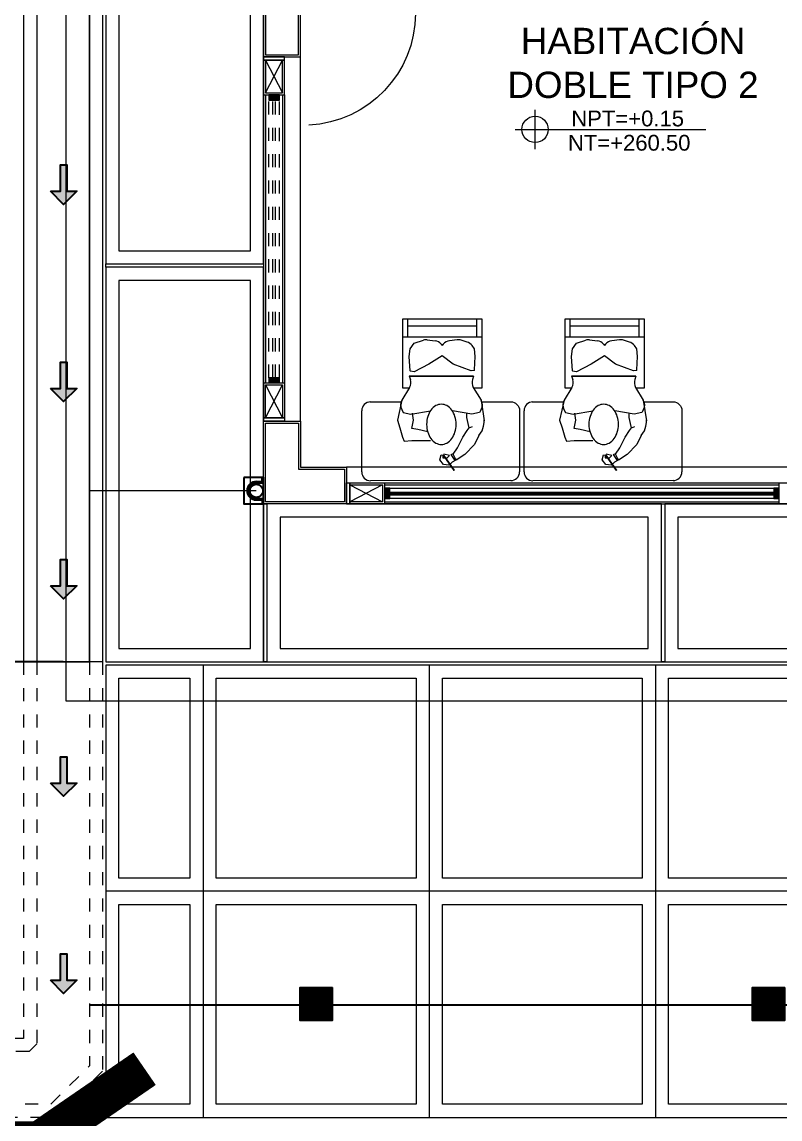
# Model space of a CAD drawing. Header units: metres. Extents: x 349075 to 349285, y 9281902 to 9282050.
# Drawn here: x 349120.22 to 349125.98, y 9281988.02 to 9281996.36 of the extents above; entities that cross this region are included whole.
import ezdxf

# ---------------------------------------------------------------- set-up
doc = ezdxf.new("R2010")
doc.units = ezdxf.units.M
doc.header["$LTSCALE"] = 0.25
doc.linetypes.add('01 nivel$0$HIDDEN2', pattern=[0.1875, 0.125, -0.0625])
for name, color, linetype, lineweight in [('.', 7, 'Continuous', 0), ('0_ CUNETAS', 151, 'Continuous', 5), ('0_VANOS', 30, 'Continuous', 9), ('ARQ-FONDO', 253, 'CONTINUOUS', 9), ('CUNETAS-RED', 5, 'CONTINUOUS', 18), ('LLORAD-TRAMO', 1, 'CONTINUOUS', 70)]:
    doc.layers.add(name, color=color, linetype=linetype, lineweight=lineweight)
doc.styles.add('Arial_1', font='arial.ttf', dxfattribs={"height": 0.15})

# ---------------------------------------------------------------- blocks, each defined once
blk = doc.blocks.new('COLUMNAS BLO DOR 01')
at = {"layer": 'ARQ-FONDO'}
for points, elevation in [([(-17.45000000975283, -7.429999997392396), (-17.45000000631678, -6.999999995158177), (-17.73000000631678, -6.999999995158177), (-17.73000000975283, -7.429999997392396)], -1.6943886e-09), ([(-17.46500000963297, -7.414999997392397), (-17.46500000643664, -7.014999995158177), (-17.71500000643664, -7.014999995158177), (-17.71500000963297, -7.414999997392397)], -1.6943886e-09), ([(-17.10000000965625, -10.82999999886432), (-17.73000000643664, -10.82999999886432), (-17.73000000643664, -10.20000000447045), (-17.45000000643664, -10.20000000447045), (-17.45000000643664, -10.54999999886432), (-17.10000000965625, -10.54999999886432)], -9.117684e-10), ([(-17.11500000965625, -10.81499999886432), (-17.71500000643664, -10.81499999886432), (-17.71500000643664, -10.21500000447045), (-17.46500000643664, -10.21500000447045), (-17.46500000643664, -10.56499999886432), (-17.11500000965625, -10.56499999886432)], -9.117684e-10)]:
    blk.add_lwpolyline(points, close=True, dxfattribs=dict(at, elevation=elevation))
blk = doc.blocks.new('*U701')
at = {"linetype": 'Continuous', "true_color": 0xbebebe}
for points in [[(3032.131410654321, 1351.188780314722), (3032.131410654321, 1351.268780314722), (3032.171410654321, 1351.268780314722), (3032.171410654321, 1351.188780314722)], [(3034.281410662145, 1351.188780314722), (3034.281410662145, 1351.268780314722), (3034.321410662145, 1351.268780314722), (3034.321410662145, 1351.188780314722)]]:
    blk.add_hatch(color=9, dxfattribs=at).paths.add_polyline_path(points)
at = {"layer": '0_VANOS', "linetype": 'Continuous'}
for p, q in [((3032.131410654321, 1351.268780314722), (3032.171410654321, 1351.268780314722)), ((3032.131410654321, 1351.268780314722), (3032.131410654321, 1351.188780314722)), ((3032.171410654321, 1351.268780314722), (3032.171410654321, 1351.188780314722)), ((3034.281410662145, 1351.188780314722), (3034.281410662145, 1351.268780314722)), ((3034.281410662145, 1351.268780314722), (3034.321410662145, 1351.268780314722)), ((3034.321410662145, 1351.268780314722), (3034.321410662145, 1351.188780314722)), ((3032.171410654321, 1351.188780314722), (3032.131410654321, 1351.188780314722)), ((3034.321410662145, 1351.188780314722), (3034.281410662145, 1351.188780314722))]:
    blk.add_line(p, q, dxfattribs=at)
at = {"layer": '0_VANOS', "linetype": '01 nivel$0$HIDDEN2', "ltscale": 0.5}
for p, q in [((3032.170780105308, 1351.268780314722), (3034.280780113132, 1351.268780314722)), ((3032.171410654321, 1351.238780314722), (3034.281410662145, 1351.238780314722)), ((3032.171410654321, 1351.218780314722), (3034.281410662145, 1351.218780314722)), ((3032.171410654321, 1351.188780314722), (3034.281410662145, 1351.188780314722))]:
    blk.add_line(p, q, dxfattribs=at)
at = {"layer": '0_VANOS', "linetype": '01 nivel$0$HIDDEN2'}
blk.add_line((3034.281410662145, 1351.268780314722), (3034.321410662145, 1351.268780314722), dxfattribs=at)
blk = doc.blocks.new('*U1001')
at = {"linetype": 'Continuous', "lineweight": 0, "true_color": 0xbebebe}
for points in [[(3037.252435991015, 1360.543106454676), (3037.212435991015, 1360.543106454676), (3037.212435991015, 1360.463106454675), (3037.252435991015, 1360.463106454675)], [(3040.212435991016, 1360.543106454676), (3040.172435991016, 1360.543106454676), (3040.172435991016, 1360.463106454675), (3040.212435991016, 1360.463106454675)]]:
    blk.add_hatch(color=9, dxfattribs=at).paths.add_polyline_path(points)
at = {"layer": '0_VANOS', "linetype": 'Continuous'}
for p, q in [((3037.252435991015, 1360.513106454675), (3040.172435991016, 1360.513106454675)), ((3037.252435991015, 1360.503106454675), (3040.172435991016, 1360.503106454675)), ((3037.252435991015, 1360.493106454675), (3040.172435991016, 1360.493106454675))]:
    blk.add_line(p, q, dxfattribs=at)
for points in [[(3037.212435991015, 1360.543106454676), (3037.212435991015, 1360.463106454675), (3037.252435991015, 1360.463106454675), (3037.252435991015, 1360.543106454676)], [(3037.252435991015, 1360.543106454676), (3040.172435991016, 1360.543106454676), (3040.172435991016, 1360.463106454675), (3037.252435991015, 1360.463106454675)], [(3040.172435991016, 1360.543106454676), (3040.172435991016, 1360.463106454675), (3040.212435991016, 1360.463106454675), (3040.212435991016, 1360.543106454676)]]:
    blk.add_lwpolyline(points, close=True, dxfattribs=at)
blk = doc.blocks.new('escritorio dormitorios')
at = {"layer": 'ARQ-FONDO', "linetype": 'ByBlock', "lineweight": 0}
for p, q in [((-0.6719566569863675, 0.4277131974681876, -11.93087791538312), (0.394994653347225, 0.4286747021977588, -80.12250241930845)), ((-0.7384933801031366, -0.1047885746852444, -80.12250241931677), (-0.7384933801031366, 0.3611764743514183, -80.12250241931677)), ((0.4615313764641247, 0.3621379790809895, -148.3141269232504), (0.4615313764641247, -0.1038270699556731, -148.3141269232504)), ((0.4010044166840442, -0.1700918288230727, -167.5125519078281), (0.1628920774110156, -0.1700918288229332, -167.5125519078281))]:
    blk.add_line(p, q, dxfattribs=at)
at = {"layer": 'ARQ-FONDO', "lineweight": 0}
for p, q in [((-0.323329509537416, 0.228572959319763), (-0.2575105624696334, 0.2716321263073951)), ((-0.2575105624696334, 0.2716321263073951), (-0.2335659533300713, 0.2273609057147041)), ((-0.253918569283087, 0.2632566520337605), (-0.2491332748008972, 0.2752198882390076)), ((-0.2491332748008972, 0.2752198882390076), (-0.2192040252334664, 0.2285548114753055)), ((-0.3951270496040706, 0.1532118525947226), (-0.323329509537416, 0.228572959319763)), ((-0.2670690510180975, 0.1783140759744128), (-0.3065507417054505, 0.0969653064967133)), ((-0.2335659533300713, 0.2273609057147041), (-0.2670690510180975, 0.1783140759744128)), ((-0.2192040252334664, 0.2285548114753055), (-0.2359585977919778, 0.2213792945592559)), ((-0.4298234458092339, 0.0838263193222702), (-0.3951270496040706, 0.1532118525947226)), ((-0.3065507417054505, 0.0969653064967133), (-0.3400538393939314, 0.0479184767561947)), ((-0.3556090660072186, 0.0263858674636595), (-0.3807409262344663, 0.0156225886159973)), ((-0.3400538393939314, 0.0479184767561947), (-0.3556090660072186, 0.0263858674636595)), ((-0.4454623184642515, -0.1834959571367562), (-0.4690877589619049, -0.0268372508828634)), ((-0.4344691182395764, -0.0901404685359921), (-0.3764582232133762, -0.0772556762997283)), ((-0.3764582232133762, -0.0772556762997283), (-0.2282081581465718, -0.1030252682544415)), ((0.0876289369957704, -0.0772556762997283), (-0.060621128071034, -0.1030252682544415)), ((0.1456398320219705, -0.0901404685359921), (0.0876289369957704, -0.0772556762997283)), ((-0.4466528866937552, -0.1120601707514197), (-0.4344691182395764, -0.0901404685359921)), ((0.1578236004761493, -0.1120601707514197), (0.1456398320219705, -0.0901404685359921)), ((-0.3869226240476564, -0.281012806015724), (-0.4454623184642515, -0.1834959571367562)), ((0.0980933378300506, -0.281012806015724), (0.1566330322466456, -0.1834959571367562)), ((-0.4538060832483098, -0.2769700045955687), (-0.4538060832483098, -0.7988042061367651)), ((-0.3893495314223401, -0.2769700045955687), (-0.4538060832483098, -0.2769700045955687)), ((0.1520854870250332, -0.2769700045955687), (0.100520245205189, -0.2769700045955687)), ((0.1520854870250332, -0.7988042061367651), (0.1520854870250332, -0.2769700045955687)), ((-0.396229276275335, -0.4131937240210846), (-0.4022408432251723, -0.5153387095999733)), ((-0.393979875034347, -0.4106089919237093), (-0.3700125682103135, -0.4058179568864944)), ((-0.3893495332190468, -0.3671635652133318), (-0.3804069681491455, -0.3403494287358626)), ((0.1005202470018958, -0.3671635652133318), (-0.3893495332190468, -0.3671635652133318)), ((-0.3893495332190468, -0.3671635652133318), (0.1005202470018958, -0.3671635652133318)), ((-0.3700125682103135, -0.4058179568864944), (-0.2346538131491798, -0.4573571333137352)), ((-0.0477298180653634, -0.4573571333137352), (0.061846316984429, -0.3993755570272697)), ((0.061846316984429, -0.3993755570272697), (0.0919523436764394, -0.4053937215751376)), ((0.1005202470018958, -0.3671635652133318), (0.0915776819315397, -0.3403494287358626)), ((0.0942017443035184, -0.4079784535497311), (0.1005202470018958, -0.5153387095999733)), ((-0.2346538131491798, -0.4573571333137352), (-0.1508602981116383, -0.521781109459198)), ((-0.1508602981116383, -0.521781109459198), (-0.0477298180653634, -0.4573571333137352)), ((-0.4022408432251723, -0.5153387095999733), (-0.3957951882221096, -0.573320293368397)), ((-0.3957951882221096, -0.573320293368397), (-0.3775999423110079, -0.5987807648091348)), ((0.0940745919988331, -0.573320293368397), (0.061846316984429, -0.6184170774185987)), ((0.1005202470018958, -0.5153387095999733), (0.0940745919988331, -0.573320293368397)), ((-0.4538060832483098, -0.6635138539863874), (0.1520854870250332, -0.6635138539863874)), ((-0.4143083702024342, -0.6635138539863874), (-0.4143083702024342, -0.7988042061367651)), ((-0.3404979317356265, -0.6255116367822211), (-0.2944137399135798, -0.6396842189144536)), ((-0.2645745237805386, -0.6422877631498523), (-0.2054146421946825, -0.634896516812205)), ((-0.1585240473064005, -0.6086647294962404), (-0.1508602981116383, -0.5990898853231102)), ((-0.143196548916876, -0.6086647294962404), (-0.1508602981116383, -0.5990898853231102)), ((-0.0371460724427379, -0.6422877631498523), (-0.096305954028594, -0.634896516812205)), ((0.061846316984429, -0.6184170774185987), (-0.0073068563096967, -0.6396842189144536)), ((0.1105779741101287, -0.6635138539863874), (0.1105779741101287, -0.7988042061367651)), ((-0.4143083702024342, -0.7472650222273387), (0.1105779741101287, -0.7472650222273387)), ((-0.4538060832483098, -0.7988042061367651), (0.1520854870250332, -0.7988042061367651))]:
    blk.add_line(p, q, dxfattribs=at)
at = {"layer": 'ARQ-FONDO', "lineweight": 0, "const_width": 0.0140192943061887}
blk.add_lwpolyline([(-0.1571195961441845, 0.2297280819191201), (-0.2425651381140597, 0.3520430587495866)], dxfattribs=at)
at = {"layer": 'ARQ-FONDO', "lineweight": 0}
for points in [[(-0.2491332748008972, 0.2752198882390076), (-0.2266272383385512, 0.2869100534385325), (-0.2005696463475033, 0.310062925997272), (-0.1600287074606967, 0.3064375184653727), (-0.1325128956136723, 0.2702492657397215), (-0.1433653510507611, 0.232620357191081), (-0.1556723593666902, 0.2333461738628557), (-0.1556760140497317, 0.2543325770682259), (-0.1889771115875192, 0.2550620480606085), (-0.2049003858955984, 0.2362494297967714), (-0.1621867563753767, 0.2275579512981949)], [(-0.4298234458092339, 0.0838263193222702), (-0.4532489731418537, 0.0486647312945934), (-0.4638081675284412, 0.0134852311616669), (-0.4690877589619049, -0.0146583723089862), (-0.4690877589619049, -0.0304891440046049)], [(0.1566330322466456, -0.1834959571367562), (0.1907594170425, -0.032158892249754), (0.1714224520337666, 0.0258226840367115), (0.1520854870250332, 0.096689060041399), (0.1391941770189078, 0.1289010518553368), (0.0811832819931624, 0.1224586519961122), (0.0231723869669622, 0.1224586519961122), (-0.060621128071034, 0.1224586519961122)], [(-0.3556090660072186, 0.0263858674636595), (-0.3476571099140528, -0.0076224672359331), (-0.3388577870186964, -0.0515968508129845), (-0.3388577870186964, -0.0832584026147743)], [(-0.0412841630623007, 0.0580346758506494), (0.0360636969726329, 0.0387074837551609), (0.0811832819931624, 0.0322650838959362), (0.068291971987037, -0.032158892249754), (0.0747376269900997, -0.0836980686767675)]]:
    blk.add_lwpolyline(points, dxfattribs=at)
blk.add_lwpolyline([(-0.2563615347871746, 0, 0.0740504316794156), (-0.2473756531376239, -0.060341362411009, 0.0848007035328604), (-0.2234530463742885, -0.10804206296757, 0.1063356255012782), (-0.1850926937704571, -0.1420183615859969, 0.1289554926436449), (-0.1440049273301156, -0.1527945507552886, 0.1289554926436467), (-0.1029171608897741, -0.1420183615859969, 0.1063356255012797), (-0.0645568082859427, -0.10804206296757, 0.0848007035328607), (-0.0406342015226073, -0.060341362411009, 0.0740504316794154), (-0.0316483198730566, 0, 0.0740504316794157), (-0.0406342015226073, 0.0603413624112363, 0.0848007035328607), (-0.0645568082859427, 0.10804206296757, 0.1063356255012795), (-0.1029171608897741, 0.1420183615862243, 0.1289554926436478), (-0.1440049273301156, 0.152794550755516, 0.1289554926436479), (-0.1850926937704571, 0.1420183615862243, 0.106335625501279), (-0.2234530463742885, 0.10804206296757, 0.0848007035328611), (-0.2473756531376239, 0.0603413624112363, 0.0740504316794157)], format="xyb", close=True, dxfattribs=at)
at = {"layer": 'ARQ-FONDO', "linetype": 'ByBlock', "lineweight": 0, "elevation": -80.12250241931677}
blk.add_lwpolyline([(-0.4512819215835639, -0.171325297802241), (-0.6719566569863673, -0.171325297802241, -0.4142135623730951), (-0.7384933801031366, -0.1047885746852444)], format="xyb", dxfattribs=at)
at = {"layer": 'ARQ-FONDO', "linetype": 'ByBlock', "lineweight": 0}
for centre, start, end in [((-0.6719566569863675, 0.3611764743514183, -11.93087791538312), 90, 180.0000000001954), ((0.3949946533473552, 0.3621379790809895, -80.12250241931677), 359.9999999998046, 90), ((0.3949946533473554, -0.1038270699556731, -148.3141269232504), 270, 0)]:
    blk.add_arc(centre, 0.0665367231167693, start, end, dxfattribs=at)
at = {"layer": 'ARQ-FONDO', "lineweight": 0}
for centre, radius, start, end in [((-0.384246515722225, -0.1467479035727592), 0.0713988371481342, 150.9331010865834, 210.9765361701036), ((0.0954172295046192, -0.1467479035727592), 0.0713988371481342, 329.0234638298963, 29.06689891341656), ((-0.4481384267896829, -0.317760859579721), 0.0713988371481342, 341.556360025119, 30.97653617010367), ((0.159309140572077, -0.317760859579721), 0.0713988371481342, 149.0234638298963, 198.4436399748809), ((-0.3934302607099198, -0.4133584552546381), 0.0028038588612377, 101.3043551241678, 176.6318409040972), ((0.0914027287381032, -0.4081431847832846), 0.0028038588612377, 3.3681590959028, 78.695632096154), ((0.0914027287381032, -0.4081431847832846), 0.0028038588612377, 3.3681590959028, 78.695632096154), ((-0.3195102427434904, -0.557267143547506), 0.0713988371481342, 215.5513769005493, 252.9054138590947), ((-0.2734260509209889, -0.571439725679511), 0.0713988371481342, 252.9054138590947, 277.1214509679975), ((-0.2142661693351329, -0.5640484793418638), 0.0713988371481342, 277.1214509679975, 321.3260597161329), ((-0.0874544268881437, -0.5640484793418638), 0.0713988371481342, 218.6739402838671, 262.8785490320025), ((-0.0282945453022876, -0.571439725679511), 0.0713988371481342, 262.8785490320025, 287.0945861409053)]:
    blk.add_arc(centre, radius, start, end, dxfattribs=at)
blk = doc.blocks.new('montante')
at = {"layer": 'ARQ-FONDO', "lineweight": 30}
for p, q in [((0.045457681408152, 0.0700000009746873), (0.045457680884283, 0.0949999982549343)), ((-1.5133992e-09, 0.0700000000069849), (0.045457681408152, 0.0700000009746873)), ((-1.3096724e-09, 0.0600000000049477), (0.0554576815920882, 0.0600000011909288)), ((1.2805685e-09, -0.0599999999903957), (0.0554576841823291, -0.0599999988044147)), ((1.4842954e-09, -0.069999999992433), (0.0454576844058465, -0.0699999990247307)), ((0.0454576844058465, -0.0699999990247307), (0.0454576849297155, -0.0950000027078204))]:
    blk.add_line(p, q, dxfattribs=at)
blk.add_lwpolyline([(-0.0945478638168425, 0.0999999982159352), (-0.0945478595385794, -0.1000000063068001), (0.0554521359445062, -0.1000000030981027), (0.0554521316662431, 0.1000000014246325)], close=True, dxfattribs=at)
blk.add_circle((0, 0), 0.05, dxfattribs=at)
for centre, radius, start, end in [((0.0504576808598358, 0.0949999983640737), 0.0049999999999883, 1.2256320898e-06, 180.0000012256321), ((0, 7.276e-12), 0.0699999999999787, 90.00000122563209, 270.0000012256321), ((0, 7.276e-12), 0.06, 90.00000122563209, 270.0000012256321), ((0.0504576852254104, -0.095000002598681), 0.0049999999999883, 180.0000012256321, 1.2256320898e-06)]:
    blk.add_arc(centre, radius, start, end, dxfattribs=at)
blk = doc.blocks.new('*U1569')
blk.add_arc((0.0215447383366154, 0.0476485153553858), 0.8534585011236187, 0.1578639336457489, 87.08142791950466)
blk = doc.blocks.new('Cotas de elevación - M_Cota de elevación - Destino rellenado-517392-Nivel 1')
at = {"layer": 'ARQ-FONDO'}
for p, q in [((0, -0.0015), (0, 0.0015)), ((-0.0015, 0), (0.013, 0))]:
    blk.add_line(p, q, dxfattribs=at)
blk.add_circle((0, 0), 0.001, dxfattribs=at)
blk = doc.blocks.new('EDF 06 PG BLOQUE')
at = {"layer": 'ARQ-FONDO'}
for p, q in [((-17.71500000968808, -7.70499999821186, -1.6943886e-09), (-17.58500000851927, -7.45499999821186, -1.6943886e-09)), ((-17.71500000933883, -7.45499999821186, -1.6943886e-09), (-17.58500000886852, -7.70499999821186, -1.6943886e-09)), ((-17.73000000964384, -7.719999998807907, 8.3450686e-09), (-17.72996989317471, -10.09999999776482, 8.3450686e-09)), ((-17.71500254719285, -7.719999998807907, 684.9177665278412), (-17.71497387206182, -9.910000005736947)), ((-17.58500303357141, -7.719999998807907, 684.9177665278412), (-17.58500303357141, -9.910000005736947)), ((-17.57000000413973, -7.719999998807907, 8.3450686e-09), (-17.57000000413973, -10.09999999776482, 8.3450686e-09)), ((-17.71500000642845, -9.925000006332994), (-17.58500000531785, -10.17500000633299)), ((-17.71500000613741, -10.17500000633299), (-17.58500000560889, -9.925000006332994)), ((-17.71497366623953, -9.925000006332994, 684.9177665278412), (-17.71497366309631, -9.92522811703384, 684.9177665278412)), ((-17.58496861218009, -9.925000006332994, 684.9177665278412), (-17.58496860828017, -9.925237836316226, 684.9177665278412)), ((-16.81000000966014, -10.66999999806285, 8.3450686e-09), (-13.81000000966014, -10.66999999806285, 8.3450686e-09)), ((-13.81000000966014, -10.66999999806285, 8.3450686e-09), (-12.05500000645406, -10.66999999806285, 8.3450686e-09)), ((-13.81000000966014, -10.82999999821186, 8.3450686e-09), (-13.81000000966014, -10.66999999806285, 8.3450686e-09)), ((-16.8250000096159, -10.68499999865889), (-17.07500000949949, -10.81499999947846)), ((-17.0750000096159, -10.68499999865889), (-16.82500000949949, -10.81499999947846)), ((-16.81000000966014, -10.68499999865889, 684.9177665277767), (-13.81000000966014, -10.68499999865889, 684.9177665277767)), ((-16.81000000966014, -10.81499999947846, 684.9177665277767), (-13.81000000966014, -10.81499999947846, 684.9177665277767)), ((-16.81000000966014, -10.82999999821186, 8.3450686e-09), (-13.81000000966014, -10.82999999821186, 8.3450686e-09)), ((-14.80460000963649, -10.82999999821186, 8.2804945e-09), (-14.77920000965241, -10.82999999821186, 8.2804945e-09))]:
    blk.add_line(p, q, dxfattribs=at)
at = {"layer": 'ARQ-FONDO', "ltscale": 0.7}
for points, elevation in [([(-19.23000000970205, 1.499999342486262), (1.500000003201421, 1.499999342486262), (1.500000003201421, -12.33000065758824), (-19.23000000970205, -12.33000065758824)], -2.5420377e-09), ([(-17.45000000967411, -0.6300000008195639), (-17.73000000644242, -0.6300000008195639), (-17.73000000644242, -10.20000000484287), (-17.45000000967411, -10.20000000484287)], -2.5420377e-09), ([(-0.630000003206078, -10.82999999821186), (-0.630000003206078, -10.55000000074506), (-17.10000000963919, -10.55000000074506), (-17.10000000963919, -10.82999999821186)], -9.117684e-10)]:
    blk.add_lwpolyline(points, close=True, dxfattribs=dict(at, elevation=elevation))
at = {"layer": 'ARQ-FONDO'}
for points, elevation in [([(-17.73000000964384, -7.429999997839331), (-17.73000000964384, -7.45499999821186), (-17.57000000966946, -7.45499999821186), (-17.57000000966946, -7.429999997839331)], -1.6943886e-09), ([(-17.73000000964384, -7.45499999821186), (-17.73000000964384, -7.719999998807907), (-17.57000000966946, -7.719999998807907), (-17.57000000966946, -7.45499999821186)], -1.6943886e-09), ([(-17.71500000968808, -7.45499999821186), (-17.71500000968808, -7.70499999821186), (-17.58500000968342, -7.70499999821186), (-17.58500000968342, -7.45499999821186)], -1.6943886e-09), ([(-17.73000000644242, -10.17500000633299), (-17.73000000644242, -9.910000005736947), (-17.57000000646803, -9.910000005736947), (-17.57000000646803, -10.17500000633299)], -9.117684e-10), ([(-17.71500000642845, -10.17500000633299), (-17.71500000642845, -9.925000006332994), (-17.5850000064238, -9.925000006332994), (-17.5850000064238, -10.17500000633299)], -9.117684e-10), ([(-17.73000000644242, -10.20000000484287), (-17.73000000644242, -10.17500000633299), (-17.57000000646803, -10.17500000633299), (-17.57000000646803, -10.20000000484287)], -9.117684e-10), ([(-17.10000000963919, -10.66999999806285), (-17.0750000096159, -10.66999999806285), (-17.0750000096159, -10.82999999821186), (-17.10000000963919, -10.82999999821186)], -9.117684e-10), ([(-17.0750000096159, -10.66999999806285), (-16.81000000966014, -10.66999999806285), (-16.81000000966014, -10.82999999821186), (-17.0750000096159, -10.82999999821186)], -9.117684e-10), ([(-17.0750000096159, -10.68499999865889), (-16.8250000096159, -10.68499999865889), (-16.8250000096159, -10.81499999947846), (-17.0750000096159, -10.81499999947846)], -9.117684e-10)]:
    blk.add_lwpolyline(points, close=True, dxfattribs=dict(at, elevation=elevation))
for name, p in [('COLUMNAS BLO DOR 01', (0, 0)), ('*U1001', (-3054.02243600064, -1371.253106452525))]:
    blk.add_blockref(name, p, dxfattribs=at)
at = {"layer": 'ARQ-FONDO', "xscale": -1}
for name, p, rotation in [('*U1569', (-17.45000000268919, -7.049999997019767, -1.6943886e-09), 180), ('*U701', (-1368.87878032116, -3042.041410660371), 270)]:
    blk.add_blockref(name, p, dxfattribs=dict(at, rotation=rotation))
at = {"layer": 'ARQ-FONDO', "xscale": 99.99999999999991, "yscale": 99.99999999999991, "zscale": 99.99999999999991}
blk.add_blockref('Cotas de elevación - M_Cota de elevación - Destino rellenado-517392-Nivel 1', (-15.66574936627876, -7.982442550361156, 684.9177665278412), dxfattribs=at)
at = {"layer": 'ARQ-FONDO', "lineweight": 0, "rotation": 180}
blk.add_blockref('escritorio dormitorios', (-16.52202196617145, -10.22481022588908, 701.90147747331), dxfattribs=at)
at = {"layer": 'ARQ-FONDO', "rotation": 180}
blk.add_blockref('escritorio dormitorios', (-15.2876940817805, -10.22481022588908, 701.90147747331), dxfattribs=at)
at = {"layer": 'ARQ-FONDO', "lineweight": 0}
blk.add_blockref('montante', (-17.78545214241603, -10.7299999948591), dxfattribs=at)
at = {"layer": 'ARQ-FONDO', "insert": (-16.09577247593552, -7.209783528000116, 684.9177665278412), "char_height": 0.2, "width": 2.349898416041799, "attachment_point": 1, "style": 'Arial_1'}
blk.add_mtext('\\pxqc;HABITACIÓN DOBLE TIPO 2', dxfattribs=at)
at = {"layer": 'ARQ-FONDO', "char_height": 0.12, "width": 0.9021418888386804, "attachment_point": 1, "line_spacing_factor": 0.9417779076525878, "style": 'Arial_1'}
for s, insert in [('NPT=+0.15', (-15.39002975216135, -7.839046278968453, 684.9177665278412)), ('NT=+260.50', (-15.41585172351915, -8.02366749756038, 684.9177665278412))]:
    blk.add_mtext(s, dxfattribs=dict(at, insert=insert))
blk = doc.blocks.new('JUNTA VEREDA')
at = {"layer": 'ARQ-FONDO'}
blk.add_lwpolyline([(-0.01331989486971, 1.200000002980232), (0.0120801051307353, 1.200000002980232), (0.0120801051307353, 0), (-0.01331989486971, 0)], close=True, dxfattribs=at)
blk = doc.blocks.new('vereda edf 8')
at = {"layer": 'ARQ-FONDO'}
for p, q in [((0, 3.025399999693036, 8.3450686e-09), (1.200000000477302, 3.025399999693036, 8.3450686e-09)), ((1.200000003678724, 1.200000002980232, 8.3450686e-09), (1.200000003678724, 1.8626451e-09, 8.3450686e-09))]:
    blk.add_line(p, q, dxfattribs=at)
for points in [[(3.783498e-09, 6.025399999693036), (2.5029294e-09, 3.025399999693036), (1.200000002980232, 3.025399999693036), (1.200000004202593, 6.025399999693036)], [(0.1000000037020072, 5.925400000065565), (0.100000002537854, 3.125399999320507), (1.100000003003515, 3.125399999320507), (1.100000004167668, 5.925400000065565)], [(1.2223609e-09, 3), (0, 0), (1.200000000477302, 0), (1.200000001699663, 3)], [(0.1000000011990778, 2.900000000372529), (0.1000000000349246, 0.099999999627471), (1.100000000500585, 0.099999999627471), (1.100000001664739, 2.900000000372529)], [(1.225400000461377, 1.8626451e-09), (4.225400000461377, 1.8626451e-09), (4.225400000461377, 1.200000002980232), (1.225400000461377, 1.200000002980232)], [(4.250800000445451, 1.8626451e-09), (7.250800000445451, 1.8626451e-09), (7.250800000445451, 1.200000002980232), (4.250800000445451, 1.200000002980232)], [(1.325400000438094, 0.1000000014901161), (4.12540000048466, 0.1000000014901161), (4.12540000048466, 1.100000003352761), (1.325400000438094, 1.100000003352761)], [(4.350800000480376, 0.1000000014901161), (7.150800000468734, 0.1000000014901161), (7.150800000468734, 1.100000003352761), (4.350800000480376, 1.100000003352761)]]:
    blk.add_lwpolyline(points, close=True, dxfattribs=at)
at = {"layer": 'ARQ-FONDO', "elevation": -9.117684e-10}
blk.add_lwpolyline([(1.200000003678724, 1.200000002980232), (1.200000003678724, 1.8626451e-09)], dxfattribs=at)
at = {"layer": 'ARQ-FONDO', "rotation": 90}
blk.add_blockref('JUNTA VEREDA', (1.200000002980232, 3.01331989467144), dxfattribs=at)
at = {"layer": 'ARQ-FONDO'}
for p in [(1.213319895323365, 1.8626451e-09), (4.23871989530744, 1.8626451e-09)]:
    blk.add_blockref('JUNTA VEREDA', p, dxfattribs=at)
blk = doc.blocks.new('para pg vereda edf 06')
at = {"layer": 'ARQ-FONDO', "lineweight": 5}
blk.add_blockref('vereda edf 8', (-18.93000001012115, -12.03000000119209), dxfattribs=at)
blk = doc.blocks.new('*U3840')
at = {"layer": '.', "lineweight": 30}
h = blk.add_hatch(color=1, dxfattribs=at)
h.dxf.hatch_style = 1
h.paths.add_polyline_path([(-0.0249999999650754, -0.0500000007450581), (-0.0999999999767169, -0.0500000007450581), (0, -0.150000000372529), (0.1000000000349246, -0.0500000007450581), (0.0250000000814907, -0.0500000007450581), (0.0250000000814907, 0.1499999985098839), (-0.0249999999650754, 0.1499999985098839)])
at = {"layer": '0_ CUNETAS', "color": 1, "lineweight": 30}
blk.add_lwpolyline([(-0.099999999976717, -0.0500000007450581), (-0.0249999999650754, -0.0500000007450581), (-0.0249999999650754, 0.1499999985098839), (0.0250000000814907, 0.1499999985098839), (0.0250000000814907, -0.0500000007450581), (0.1000000000349246, -0.0500000007450581), (0, -0.150000000372529)], close=True, dxfattribs=at)
blk = doc.blocks.new('*U3839')
at = {"layer": '0_ CUNETAS', "color": 0, "linetype": 'ByBlock', "lineweight": -2, "transparency": 16777216}
for p in [(4e-16, 6), (3e-16, 4.5), (2e-16, 3), (1e-16, 1.5), (0, 0)]:
    blk.add_blockref('*U3840', p, dxfattribs=at)
blk = doc.blocks.new('red drenaje')
at = {"layer": 'CUNETAS-RED'}
blk.add_line((-30.80502959212026, 111.0230318795), (-30.80502959212026, 73.49303185594727), dxfattribs=at)
at = {"layer": 'CUNETAS-RED', "lineweight": 0}
for p, q in [((-30.80502959212026, 111.0230318795), (-30.80502959212026, 73.49303185594727)), ((-30.2050295921199, 111.0230318795), (-30.2050295921199, 73.49303185569602)), ((-30.7050295921199, 110.9230318795003), (-30.7050295921199, 73.49303185590541)), ((-30.30502959212026, 110.9230318795003), (-30.30502959212026, 73.49303185573763)), ((-30.2050295921199, 73.49303185569579), (-30.80502959211936, 73.49303185594727))]:
    blk.add_line(p, q, dxfattribs=at)
at = {"layer": 'CUNETAS-RED', "linetype": '01 nivel$0$HIDDEN2', "lineweight": 0}
for p, q in [((-30.80502959212026, 73.49303185594749), (-30.80502959211936, 70.62810566922599)), ((-30.7050295921199, 73.49303185590541), (-30.70502959212081, 70.58668431298861)), ((-30.30502959211935, 73.49303185573763), (-30.30502959212209, 70.42099888923917)), ((-30.20502959212081, 73.49303185569602), (-30.2050295921199, 70.37957753300473)), ((-30.80502959212026, 70.62810566922622), (-34.86855843538342, 70.62810567025372)), ((-30.76360823588402, 70.52810566922562), (-30.70502959212081, 70.58668431298815)), ((-30.76360823588402, 70.52810566922494), (-34.82713707914718, 70.52810567025358)), ((-30.59792281093269, 70.12810567042811), (-30.30502959211844, 70.42099888924211)), ((-30.55650145469645, 70.0281056704282), (-30.20502959211899, 70.37957753300543)), ((-30.69292281214621, 70.12810566922622), (-34.66145165502712, 70.12810566922599)), ((-30.65150145470852, 70.02810567042798), (-34.62003029778589, 70.02810567042798))]:
    blk.add_line(p, q, dxfattribs=at)
at = {"layer": 'CUNETAS-RED', "lineweight": 0, "elevation": -9.2568371e-09}
blk.add_lwpolyline([(-30.30502959211935, 73.49303185573763), (-30.30502959212026, 110.9230318795003), (-30.7050295921199, 110.9230318794998), (-30.7050295921199, 73.49303185590541), (-30.30502959212026, 73.49303185573763)], dxfattribs=at)
at = {"layer": 'CUNETAS-RED', "lineweight": 0}
blk.add_blockref('*U3839', (-30.50058007743974, 71.12066350426949, -20.54863760381159), dxfattribs=at)
blk = doc.blocks.new('SUMIIIDERR')
at = {"layer": 'ARQ-FONDO', "lineweight": 25}
for points in [[(0.1250000000582077, 0.1174999997019768), (-0.1249999999417923, 0.1174999997019768), (-0.1249999999417923, -0.1325000002980232), (0.1250000000582077, -0.1325000002980232)], [(0.120000000053551, 0.1124999988824129), (-0.1199999999953434, 0.1124999988824129), (-0.1199999999953434, -0.1275000013411045), (0.120000000053551, -0.1275000013411045)], [(-0.1199999999953434, 0.1049999985843897), (0.120000000053551, 0.1049999985843897), (0.120000000053551, 0.099999999627471), (-0.1199999999953434, 0.099999999627471)], [(-0.1199999999953434, 0.0949999988079071), (0.120000000053551, 0.0949999988079071), (0.120000000053551, 0.0899999998509884), (-0.1199999999953434, 0.0899999998509884)], [(-0.1199999999953434, 0.0849999990314245), (0.120000000053551, 0.0849999990314245), (0.120000000053551, 0.0800000000745058), (-0.1199999999953434, 0.0800000000745058)], [(-0.1199999999953434, 0.074999999254942), (0.120000000053551, 0.074999999254942), (0.120000000053551, 0.0700000002980232), (-0.1199999999953434, 0.0700000002980232)], [(-0.1199999999953434, 0.0649999994784594), (0.120000000053551, 0.0649999994784594), (0.120000000053551, 0.0599999986588955), (-0.1199999999953434, 0.0599999986588955)], [(-0.1199999999953434, 0.0549999997019768), (0.120000000053551, 0.0549999997019768), (0.120000000053551, 0.0499999988824129), (-0.1199999999953434, 0.0499999988824129)], [(-0.1199999999953434, 0.0449999999254942), (0.120000000053551, 0.0449999999254942), (0.120000000053551, 0.0399999991059303), (-0.1199999999953434, 0.0399999991059303)], [(-0.1199999999953434, 0.0350000001490116), (0.120000000053551, 0.0350000001490116), (0.120000000053551, 0.0299999993294478), (-0.1199999999953434, 0.0299999993294478)], [(-0.1199999999953434, 0.0249999985098839), (0.120000000053551, 0.0249999985098839), (0.120000000053551, 0.0199999995529652), (-0.1199999999953434, 0.0199999995529652)], [(-0.1199999999953434, 0.0149999987334013), (0.120000000053551, 0.0149999987334013), (0.120000000053551, 0.0099999997764826), (-0.1199999999953434, 0.0099999997764826)], [(-0.1199999999953434, 0.0049999989569187), (0.120000000053551, 0.0049999989569187), (0.120000000053551, 0), (-0.1199999999953434, 0)], [(-0.1199999999953434, -0.0050000008195639), (0.120000000053551, -0.0050000008195639), (0.120000000053551, -0.0099999997764826), (-0.1199999999953434, -0.0099999997764826)], [(-0.1199999999953434, -0.0150000005960465), (0.120000000053551, -0.0150000005960465), (0.120000000053551, -0.0200000014156103), (-0.1199999999953434, -0.0200000014156103)], [(-0.1199999999953434, -0.025000000372529), (0.120000000053551, -0.025000000372529), (0.120000000053551, -0.0300000011920929), (-0.1199999999953434, -0.0300000011920929)], [(-0.1199999999953434, -0.0350000001490116), (0.120000000053551, -0.0350000001490116), (0.120000000053551, -0.0400000009685755), (-0.1199999999953434, -0.0400000009685755)], [(-0.1199999999953434, -0.0449999999254942), (0.120000000053551, -0.0449999999254942), (0.120000000053551, -0.0500000007450581), (-0.1199999999953434, -0.0500000007450581)], [(-0.1199999999953434, -0.0549999997019768), (0.120000000053551, -0.0549999997019768), (0.120000000053551, -0.0600000005215407), (-0.1199999999953434, -0.0600000005215407)], [(-0.1199999999953434, -0.0650000013411045), (0.120000000053551, -0.0650000013411045), (0.120000000053551, -0.0700000002980232), (-0.1199999999953434, -0.0700000002980232)], [(-0.1199999999953434, -0.0750000011175871), (0.120000000053551, -0.0750000011175871), (0.120000000053551, -0.0800000000745058), (-0.1199999999953434, -0.0800000000745058)], [(-0.1199999999953434, -0.0850000008940697), (0.120000000053551, -0.0850000008940697), (0.120000000053551, -0.0899999998509884), (-0.1199999999953434, -0.0899999998509884)], [(-0.1199999999953434, -0.0950000006705523), (0.120000000053551, -0.0950000006705523), (0.120000000053551, -0.1000000014901161), (-0.1199999999953434, -0.1000000014901161)], [(-0.1199999999953434, -0.1050000004470348), (0.120000000053551, -0.1050000004470348), (0.120000000053551, -0.1100000012665987), (-0.1199999999953434, -0.1100000012665987)], [(-0.1199999999953434, -0.1150000002235174), (0.120000000053551, -0.1150000002235174), (0.120000000053551, -0.1200000010430813), (-0.1199999999953434, -0.1200000010430813)]]:
    blk.add_lwpolyline(points, close=True, dxfattribs=at)

msp = doc.modelspace()

# ---------------------------------------------------------------- linework, layer by layer
at = {"layer": 'ARQ-FONDO', "lineweight": 0}
msp.add_line((349121.9992141978, 9281992.794418626), (349120.7296663305, 9281992.794418626), dxfattribs=at)
at = {"layer": 'ARQ-FONDO', "lineweight": 30}
for p, q in [((349120.5296663305, 9281991.494418617), (349120.1469365048, 9281991.494418617)), ((349129.2096663332, 9281988.881918626, -328.7782015503976), (349120.7296663304, 9281988.881918626))]:
    msp.add_line(p, q, dxfattribs=at)
at = {"layer": 'ARQ-FONDO'}
for p, q in [((349120.85466633, 9281991.494418617), (349141.0096663544, 9281991.494418617)), ((349120.85466633, 9281991.46941862), (349120.85466633, 9281988.370608956)), ((349140.9846663544, 9281991.46941862), (349120.85466633, 9281991.46941862)), ((349121.5946663292, 9281991.46941862), (349121.5946663292, 9281988.029418625)), ((349123.3146663301, 9281991.46941862), (349123.3146663301, 9281988.029418625)), ((349125.034666331, 9281991.46941862), (349125.034666331, 9281988.029418625)), ((349140.9846663544, 9281989.74941862), (349120.85466633, 9281989.74941862)), ((349120.5135498059, 9281988.029492429), (349120.85466633, 9281988.370608956)), ((349120.5135498059, 9281988.029492429), (349135.0964814377, 9281988.029492429))]:
    msp.add_line(p, q, dxfattribs=at)
for points in [[(349120.9546663301, 9281989.849418622), (349120.9546663301, 9281991.36941862), (349121.4946663249, 9281991.36941862), (349121.4946663249, 9281989.849418623)], [(349121.4946663291, 9281988.129418628), (349120.7548973561, 9281988.129418625), (349120.9546663343, 9281988.329187602), (349120.9546663343, 9281989.649418624), (349121.4946663291, 9281989.649418624)]]:
    msp.add_lwpolyline(points, close=True, dxfattribs=at)
for points, elevation in [([(349121.694666324, 9281991.36941862), (349123.2146663258, 9281991.36941862), (349123.2146663258, 9281989.849418623), (349121.6946663277, 9281989.849418616)], -410.9727519359108), ([(349123.4146663249, 9281991.36941862), (349124.9346663269, 9281991.36941862), (349124.9346663269, 9281989.849418623), (349123.4146663287, 9281989.849418616)], -390.4241143395325), ([(349125.1346663258, 9281991.36941862), (349126.6546663278, 9281991.36941862), (349126.6546663278, 9281989.849418623), (349125.1346663296, 9281989.849418616)], -369.8754767431542), ([(349121.6946663282, 9281989.649418624), (349123.2146663301, 9281989.649418624), (349123.2146663301, 9281988.129418628), (349121.694666332, 9281988.12941862)], -410.9727519359108), ([(349123.4146663291, 9281989.649418624), (349124.934666331, 9281989.649418624), (349124.934666331, 9281988.129418628), (349123.4146663329, 9281988.12941862)], -390.4241143395325), ([(349125.1346663301, 9281989.649418624), (349126.6546663319, 9281989.649418624), (349126.6546663319, 9281988.129418628), (349125.1346663338, 9281988.12941862)], -369.8754767431542)]:
    msp.add_lwpolyline(points, close=True, dxfattribs=dict(at, elevation=elevation))
at = {"layer": 'LLORAD-TRAMO', "const_width": 0.3}
msp.add_lwpolyline([(349121.14999999997, 9281988.4), (349120.34999999916, 9281987.85), (349120.09999999916, 9281987.85), (349119.84999999916, 9281987.85), (349119.59999999916, 9281987.85), (349119.34999999916, 9281987.85), (349119.09999999916, 9281987.85), (349118.84999999916, 9281987.85), (349118.59999999916, 9281987.85), (349118.34999999916, 9281987.85)], dxfattribs=at)

# ---------------------------------------------------------------- block references
at = {"layer": 'ARQ-FONDO', "lineweight": 5}
for name in ['EDF 06 PG BLOQUE', 'para pg vereda edf 06']:
    msp.add_blockref(name, (349139.7846785019, 9282003.524418617, -9.2568371e-09), dxfattribs=at)
at = {"layer": 'ARQ-FONDO', "lineweight": 0}
for p in [(349122.4546663294, 9281988.899418624, -410.9727519359108), (349125.8946663312, 9281988.899418624, -369.8754767431542)]:
    msp.add_blockref('SUMIIIDERR', p, dxfattribs=at)
at = {"layer": 'CUNETAS-RED', "lineweight": 30}
msp.add_blockref('red drenaje', (349151.0346959226, 9281918.001386762), dxfattribs=at)

doc.saveas('drawing.dxf')
